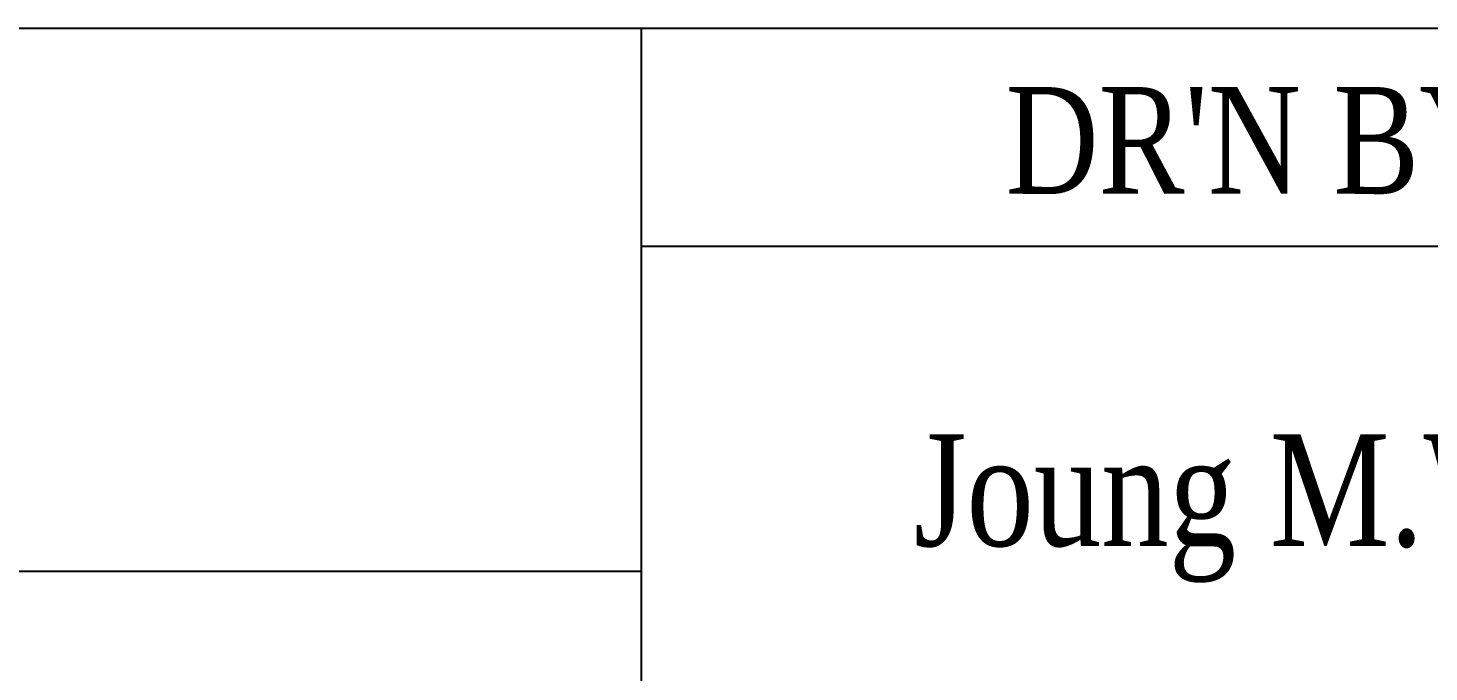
# Model space of a CAD drawing. Header units: millimetres. Extents: x 107 to 2900, y 85 to 3996.
# Drawn here: x 584.8 to 647.2, y 741.4 to 770.1 of the extents above; entities that cross this region are included whole.
import ezdxf
from ezdxf.enums import TextEntityAlignment as Align

# ---------------------------------------------------------------- set-up
doc = ezdxf.new("R2010")
doc.units = ezdxf.units.MM
doc.layers.add('40', color=4, linetype='Continuous')
doc.layers.add('70', color=7, linetype='Continuous')
doc.styles.add('SS', font='batang.ttc', dxfattribs={"width": 0.8})

msp = doc.modelspace()

# ---------------------------------------------------------------- linework, layer by layer
at = {"layer": '40', "color": 7}
for p, q in [((612.15, 709.603), (612.15, 770.083)), ((936.15, 760.363), (612.15, 760.363)), ((612.15, 745.891), (417.75, 745.891))]:
    msp.add_line(p, q, dxfattribs=at)
at = {"layer": '70', "color": 7}
msp.add_line((115.35, 770.083), (936.15, 770.083), dxfattribs=at)

# ---------------------------------------------------------------- texts
at = {"layer": '40', "color": 7, "style": 'SS', "width": 0.8}
for s, height, p in [("DR'N BY", 4.752, (639.634, 762.706)), ('Joung M.W', 4.968, (638.45, 747.033))]:
    msp.add_text(s, height=height, dxfattribs=at).set_placement(p, align=Align.CENTER)

doc.saveas('drawing.dxf')
